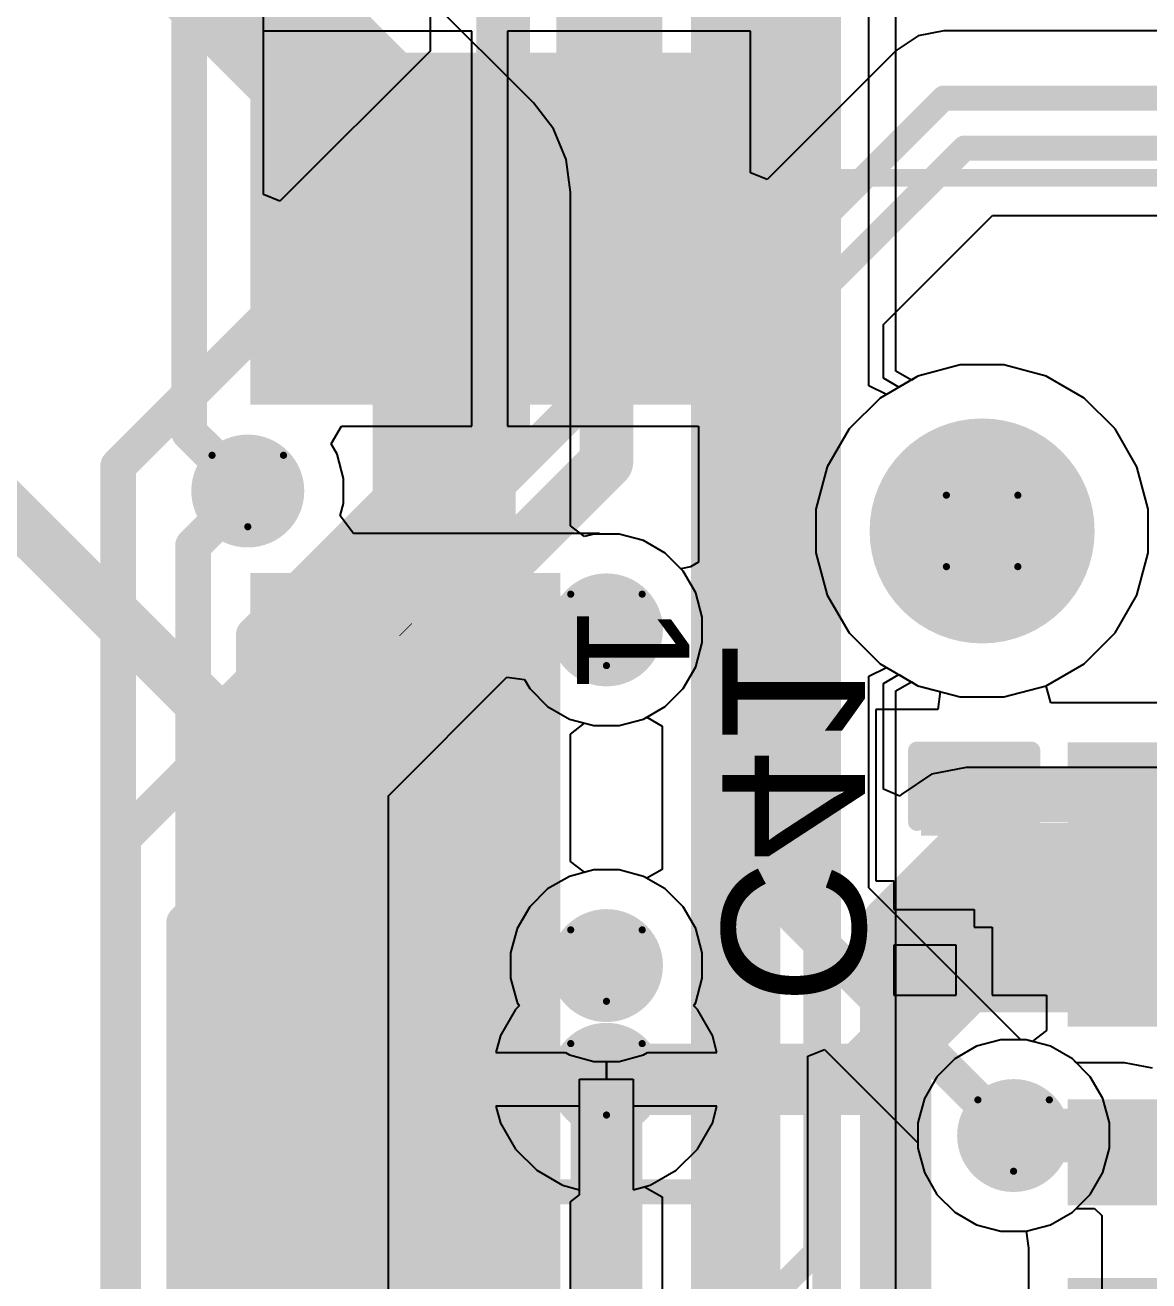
# Model space of a CAD drawing. Header units: inches. Extents: x -21 to 276, y -5 to 220.
# Drawn here: x 50.22 to 58.21, y 71.16 to 80.09 of the extents above; entities that cross this region are included whole.
import ezdxf

# ---------------------------------------------------------------- set-up
doc = ezdxf.new("R2010")
doc.units = ezdxf.units.IN
for name, color, linetype in [('Bottom Layer', 5, 'Continuous'), ('Bottom Overlay', 54, 'Continuous'), ('Bottom Paste', 16, 'Continuous'), ('Bottom Solder', 6, 'Continuous'), ('Drill Drawing', 1, 'Continuous'), ('Ground', 16, 'Continuous'), ('Pad Holes', 156, 'Continuous'), ('Power + Signal', 76, 'Continuous'), ('Top Layer', 1, 'Continuous'), ('Top Overlay', 2, 'Continuous'), ('Top Paste', 8, 'Continuous'), ('Top Solder', 216, 'Continuous'), ('Via Holes', 16, 'Continuous')]:
    doc.layers.add(name, color=color, linetype=linetype)
doc.styles.add('Arial', font='', dxfattribs={"height": 0.2})
doc.styles.get('Arial').set_extended_font_data('Arial')

# ---------------------------------------------------------------- blocks, each defined once
blk = doc.blocks.new('SOIC_16_B_56')
at = {"layer": 'Bottom Layer'}
for points in [[(1.435, -1.63), (3.385, -1.63), (3.385, -2.18), (1.435, -2.18)], [(1.435, -2.9), (3.385, -2.9), (3.385, -3.45), (1.435, -3.45)], [(1.435, -4.17), (3.385, -4.17), (3.385, -4.72), (1.435, -4.72)]]:
    blk.add_hatch(color=5, dxfattribs=at).paths.add_polyline_path(points)
at = {"layer": 'Bottom Paste'}
for points in [[(1.435, -1.63), (3.385, -1.63), (3.385, -2.18), (1.435, -2.18)], [(1.435, -2.9), (3.385, -2.9), (3.385, -3.45), (1.435, -3.45)], [(1.435, -4.17), (3.385, -4.17), (3.385, -4.72), (1.435, -4.72)]]:
    blk.add_hatch(color=16, dxfattribs=at).paths.add_polyline_path(points)
at = {"layer": 'Bottom Solder'}
for points in [[(1.3334, -0.2584), (3.4866, -0.2584), (3.4866, -1.0116), (1.3334, -1.0116)], [(1.3334, -1.5284), (3.4866, -1.5284), (3.4866, -2.2816), (1.3334, -2.2816)], [(1.3334, -2.7984), (3.4866, -2.7984), (3.4866, -3.5516), (1.3334, -3.5516)], [(1.3334, -4.0684), (3.4866, -4.0684), (3.4866, -4.8216), (1.3334, -4.8216)]]:
    blk.add_hatch(color=6, dxfattribs=at).paths.add_polyline_path(points)
blk = doc.blocks.new('91304_99_052R2_132')
at = {"layer": 'Bottom Solder'}
blk.add_hatch(color=6, dxfattribs=at).paths.add_polyline_path([(-12.3984, -0.1016), (-12.6016, -0.1016), (-12.6016, 0.1016), (-12.3984, 0.1016)])
at = {"layer": 'Pad Holes'}
h = blk.add_hatch(color=7, dxfattribs=at)
edge = h.paths.add_edge_path()
edge.add_arc((-12.5, 0), 0.8, 0, 360)
at = {"layer": 'Top Layer'}
for points in [[(-13.5, -5.1), (-15.8, -5.1), (-15.8, -1.9), (-13.5, -1.9)], [(-11.5, -5.1), (-12.1, -5.1), (-12.1, -3.1), (-11.5, -3.1)], [(-10.7, -5.1), (-11.3, -5.1), (-11.3, -3.1), (-10.7, -3.1)], [(-9.9, -5.1), (-10.5, -5.1), (-10.5, -3.1), (-9.9, -3.1)], [(-9.1, -5.1), (-9.7, -5.1), (-9.7, -3.1), (-9.1, -3.1)], [(-8.3, -5.1), (-8.9, -5.1), (-8.9, -3.1), (-8.3, -3.1)], [(-7.5, -5.1), (-8.1, -5.1), (-8.1, -3.1), (-7.5, -3.1)], [(-6.7, -5.1), (-7.3, -5.1), (-7.3, -3.1), (-6.7, -3.1)]]:
    blk.add_hatch(color=1, dxfattribs=at).paths.add_polyline_path(points)
at = {"layer": 'Top Paste'}
for points in [[(-13.5, -5.1), (-15.8, -5.1), (-15.8, -1.9), (-13.5, -1.9)], [(-11.5, -5.1), (-12.1, -5.1), (-12.1, -3.1), (-11.5, -3.1)], [(-10.7, -5.1), (-11.3, -5.1), (-11.3, -3.1), (-10.7, -3.1)], [(-9.9, -5.1), (-10.5, -5.1), (-10.5, -3.1), (-9.9, -3.1)], [(-9.1, -5.1), (-9.7, -5.1), (-9.7, -3.1), (-9.1, -3.1)], [(-8.3, -5.1), (-8.9, -5.1), (-8.9, -3.1), (-8.3, -3.1)], [(-7.5, -5.1), (-8.1, -5.1), (-8.1, -3.1), (-7.5, -3.1)], [(-6.7, -5.1), (-7.3, -5.1), (-7.3, -3.1), (-6.7, -3.1)]]:
    blk.add_hatch(color=8, dxfattribs=at).paths.add_polyline_path(points)
at = {"layer": 'Top Solder'}
for points in [[(-12.3984, -0.1016), (-12.6016, -0.1016), (-12.6016, 0.1016), (-12.3984, 0.1016)], [(-13.3984, -5.2016), (-15.9016, -5.2016), (-15.9016, -1.7984), (-13.3984, -1.7984)], [(-11.3984, -5.2016), (-12.2016, -5.2016), (-12.2016, -2.9984), (-11.3984, -2.9984)], [(-10.5984, -5.2016), (-11.4016, -5.2016), (-11.4016, -2.9984), (-10.5984, -2.9984)], [(-9.7984, -5.2016), (-10.6016, -5.2016), (-10.6016, -2.9984), (-9.7984, -2.9984)], [(-8.9984, -5.2016), (-9.8016, -5.2016), (-9.8016, -2.9984), (-8.9984, -2.9984)], [(-8.1984, -5.2016), (-9.0016, -5.2016), (-9.0016, -2.9984), (-8.1984, -2.9984)], [(-7.3984, -5.2016), (-8.2016, -5.2016), (-8.2016, -2.9984), (-7.3984, -2.9984)], [(-6.5984, -5.2016), (-7.4016, -5.2016), (-7.4016, -2.9984), (-6.5984, -2.9984)]]:
    blk.add_hatch(color=216, dxfattribs=at).paths.add_polyline_path(points)
at = {"layer": 'Top Overlay'}
for points in [[(-15.0114, -1.6256, 0.127, 0.127, 0), (-15.0114, 4.5974, 0.127, 0.127, 0)], [(-12.3104, -3.7592, 0.127, 0.127, 0), (-13.2588, -3.7592, 0.127, 0.127, 0)]]:
    blk.add_lwpolyline(points, format="xyseb", dxfattribs=at)
for points in [[(-15.0432, -1.6256, 0.0635, 0.0635, 1), (-14.9796, -1.6256, 0.0635, 0.0635, 1)], [(-13.2905, -3.7592, 0.0635, 0.0635, 1), (-13.2271, -3.7592, 0.0635, 0.0635, 1)], [(-12.3421, -3.7592, 0.0635, 0.0635, 1), (-12.2786, -3.7592, 0.0635, 0.0635, 1)]]:
    blk.add_lwpolyline(points, format="xyseb", close=True, dxfattribs=at)
at = {"layer": 'Top Overlay', "style": 'Arial'}
blk.add_text('1', height=0.8, dxfattribs=at).set_placement((-11.9778, -2.8808))
blk = doc.blocks.new('C___0402_B_158')
at = {"layer": 'Bottom Layer'}
for points in [[(-0.2413, 0.3175), (-0.2413, -0.3175), (-0.6985, -0.3175), (-0.6985, 0.3175)], [(0.6985, 0.3175), (0.6985, -0.3175), (0.2413, -0.3175), (0.2413, 0.3175)]]:
    blk.add_hatch(color=5, dxfattribs=at).paths.add_polyline_path(points)
at = {"layer": 'Bottom Paste'}
for points in [[(-0.2413, 0.3175), (-0.2413, -0.3175), (-0.6985, -0.3175), (-0.6985, 0.3175)], [(0.6985, 0.3175), (0.6985, -0.3175), (0.2413, -0.3175), (0.2413, 0.3175)]]:
    blk.add_hatch(color=16, dxfattribs=at).paths.add_polyline_path(points)
at = {"layer": 'Bottom Solder'}
for points in [[(-0.1813, 0.3775), (-0.1813, -0.3775), (-0.7585, -0.3775), (-0.7585, 0.3775)], [(0.7585, 0.3775), (0.7585, -0.3775), (0.1813, -0.3775), (0.1813, 0.3775)]]:
    blk.add_hatch(color=6, dxfattribs=at).paths.add_polyline_path(points)
at = {"layer": 'Bottom Overlay'}
for points in [[(-0.7874, -0.4064, 0.127, 0.127, 0), (-0.7874, 0.4064, 0.127, 0.127, 0)], [(-0.2794, 0.4064, 0.127, 0.127, 0), (-0.7874, 0.4064, 0.127, 0.127, 0)], [(0.7874, 0.4064, 0.127, 0.127, 0), (0.2794, 0.4064, 0.127, 0.127, 0)], [(0.7874, -0.4064, 0.127, 0.127, 0), (0.7874, 0.4064, 0.127, 0.127, 0)], [(-0.2794, -0.4064, 0.127, 0.127, 0), (-0.7874, -0.4064, 0.127, 0.127, 0)], [(0.7874, -0.4064, 0.127, 0.127, 0), (0.2794, -0.4064, 0.127, 0.127, 0)]]:
    blk.add_lwpolyline(points, format="xyseb", dxfattribs=at)
for points in [[(-0.8191, 0.4064, 0.0635, 0.0635, 1), (-0.7556, 0.4064, 0.0635, 0.0635, 1)], [(-0.8191, 0.4064, 0.0635, 0.0635, 1), (-0.7556, 0.4064, 0.0635, 0.0635, 1)], [(-0.3111, 0.4064, 0.0635, 0.0635, 1), (-0.2477, 0.4064, 0.0635, 0.0635, 1)], [(0.2477, 0.4064, 0.0635, 0.0635, 1), (0.3111, 0.4064, 0.0635, 0.0635, 1)], [(0.7556, 0.4064, 0.0635, 0.0635, 1), (0.8191, 0.4064, 0.0635, 0.0635, 1)], [(0.7556, 0.4064, 0.0635, 0.0635, 1), (0.8191, 0.4064, 0.0635, 0.0635, 1)], [(-0.8191, -0.4064, 0.0635, 0.0635, 1), (-0.7556, -0.4064, 0.0635, 0.0635, 1)], [(-0.8191, -0.4064, 0.0635, 0.0635, 1), (-0.7556, -0.4064, 0.0635, 0.0635, 1)], [(-0.3111, -0.4064, 0.0635, 0.0635, 1), (-0.2477, -0.4064, 0.0635, 0.0635, 1)], [(0.2477, -0.4064, 0.0635, 0.0635, 1), (0.3111, -0.4064, 0.0635, 0.0635, 1)], [(0.7556, -0.4064, 0.0635, 0.0635, 1), (0.8191, -0.4064, 0.0635, 0.0635, 1)], [(0.7556, -0.4064, 0.0635, 0.0635, 1), (0.8191, -0.4064, 0.0635, 0.0635, 1)]]:
    blk.add_lwpolyline(points, format="xyseb", close=True, dxfattribs=at)

msp = doc.modelspace()

# ---------------------------------------------------------------- hatches: boundary and pattern name
at = {"layer": 'Bottom Layer'}
h = msp.add_hatch(color=5, dxfattribs=at)
edge = h.paths.add_edge_path()
edge.add_arc((51.8061, 76.7811), 0.3, 0, 360)
h = msp.add_hatch(color=5, dxfattribs=at)
edge = h.paths.add_edge_path()
edge.add_arc((54.356, 75.7936), 0.3, 0, 360)
msp.add_hatch(color=5, dxfattribs=at).paths.add_polyline_path([(56.6527, 73.073), (59.6876, 73.073), (59.6876, 73.914), (56.6527, 73.914)])
h = msp.add_hatch(color=5, dxfattribs=at)
edge = h.paths.add_edge_path()
edge.add_arc((54.356, 73.406), 0.3, 0, 360)
h = msp.add_hatch(color=5, dxfattribs=at)
edge = h.paths.add_edge_path()
edge.add_arc((54.356, 72.5972), 0.3, 0, 360)
h = msp.add_hatch(color=5, dxfattribs=at)
edge = h.paths.add_edge_path()
edge.add_arc((57.2505, 72.1972), 0.3, 0, 360)
at = {"layer": 'Bottom Solder'}
h = msp.add_hatch(color=6, dxfattribs=at)
edge = h.paths.add_edge_path()
edge.add_arc((51.8061, 76.7811), 0.4016, 0, 360)
h = msp.add_hatch(color=6, dxfattribs=at)
edge = h.paths.add_edge_path()
edge.add_arc((54.356, 75.7936), 0.4016, 0, 360)
h = msp.add_hatch(color=6, dxfattribs=at)
edge = h.paths.add_edge_path()
edge.add_arc((54.356, 73.406), 0.4016, 0, 360)
h = msp.add_hatch(color=6, dxfattribs=at)
edge = h.paths.add_edge_path()
edge.add_arc((54.356, 72.5972), 0.4016, 0, 360)
h = msp.add_hatch(color=6, dxfattribs=at)
edge = h.paths.add_edge_path()
edge.add_arc((57.2505, 72.1972), 0.4016, 0, 360)
at = {"layer": 'Ground'}
h = msp.add_hatch(color=16, dxfattribs=at)
edge = h.paths.add_edge_path()
edge.add_arc((51.8061, 76.7811), 0.3, 0, 360)
h = msp.add_hatch(color=16, dxfattribs=at)
edge = h.paths.add_edge_path()
edge.add_arc((54.356, 75.7936), 0.3, 0, 360)
h = msp.add_hatch(color=16, dxfattribs=at)
edge = h.paths.add_edge_path()
edge.add_arc((54.356, 73.406), 0.3, 0, 360)
h = msp.add_hatch(color=16, dxfattribs=at)
edge = h.paths.add_edge_path()
edge.add_arc((54.356, 72.5972), 0.3, 0, 360)
h = msp.add_hatch(color=16, dxfattribs=at)
edge = h.paths.add_edge_path()
edge.add_arc((57.2505, 72.1972), 0.3, 0, 360)
at = {"layer": 'Power + Signal'}
h = msp.add_hatch(color=76, dxfattribs=at)
edge = h.paths.add_edge_path()
edge.add_arc((51.8061, 76.7811), 0.3, 0, 360)
h = msp.add_hatch(color=76, dxfattribs=at)
edge = h.paths.add_edge_path()
edge.add_arc((54.356, 75.7936), 0.3, 0, 360)
h = msp.add_hatch(color=76, dxfattribs=at)
edge = h.paths.add_edge_path()
edge.add_arc((54.356, 73.406), 0.3, 0, 360)
h = msp.add_hatch(color=76, dxfattribs=at)
edge = h.paths.add_edge_path()
edge.add_arc((54.356, 72.5972), 0.3, 0, 360)
h = msp.add_hatch(color=76, dxfattribs=at)
edge = h.paths.add_edge_path()
edge.add_arc((57.2505, 72.1972), 0.3, 0, 360)
at = {"layer": 'Top Layer'}
h = msp.add_hatch(color=1, dxfattribs=at)
edge = h.paths.add_edge_path()
edge.add_arc((51.8061, 76.7811), 0.3, 0, 360)
h = msp.add_hatch(color=1, dxfattribs=at)
edge = h.paths.add_edge_path()
edge.add_arc((54.356, 75.7936), 0.3, 0, 360)
msp.add_hatch(color=1, dxfattribs=at).paths.add_polyline_path([(53.34, 75.5638), (54.356, 75.5638), (54.356, 76.0361), (53.34, 76.0361)])
h = msp.add_hatch(color=1, dxfattribs=at)
edge = h.paths.add_edge_path()
edge.add_arc((54.356, 73.406), 0.3, 0, 360)
h = msp.add_hatch(color=1, dxfattribs=at)
edge = h.paths.add_edge_path()
edge.add_arc((54.356, 72.5972), 0.3, 0, 360)
h = msp.add_hatch(color=1, dxfattribs=at)
edge = h.paths.add_edge_path()
edge.add_arc((57.2505, 72.1972), 0.3, 0, 360)
at = {"layer": 'Top Solder'}
h = msp.add_hatch(color=216, dxfattribs=at)
edge = h.paths.add_edge_path()
edge.add_arc((51.8061, 76.7811), 0.4016, 0, 360)
h = msp.add_hatch(color=216, dxfattribs=at)
edge = h.paths.add_edge_path()
edge.add_arc((54.356, 75.7936), 0.4016, 0, 360)
h = msp.add_hatch(color=216, dxfattribs=at)
edge = h.paths.add_edge_path()
edge.add_arc((54.356, 73.406), 0.4016, 0, 360)
h = msp.add_hatch(color=216, dxfattribs=at)
edge = h.paths.add_edge_path()
edge.add_arc((54.356, 72.5972), 0.4016, 0, 360)
h = msp.add_hatch(color=216, dxfattribs=at)
edge = h.paths.add_edge_path()
edge.add_arc((57.2505, 72.1972), 0.4016, 0, 360)
at = {"layer": 'Via Holes'}
h = msp.add_hatch(color=7, dxfattribs=at)
edge = h.paths.add_edge_path()
edge.add_arc((51.8061, 76.7811), 0.15, 0, 360)
h = msp.add_hatch(color=7, dxfattribs=at)
edge = h.paths.add_edge_path()
edge.add_arc((54.356, 75.7936), 0.15, 0, 360)
h = msp.add_hatch(color=7, dxfattribs=at)
edge = h.paths.add_edge_path()
edge.add_arc((54.356, 73.406), 0.15, 0, 360)
h = msp.add_hatch(color=7, dxfattribs=at)
edge = h.paths.add_edge_path()
edge.add_arc((54.356, 72.5972), 0.15, 0, 360)
h = msp.add_hatch(color=7, dxfattribs=at)
edge = h.paths.add_edge_path()
edge.add_arc((57.2505, 72.1972), 0.15, 0, 360)

# ---------------------------------------------------------------- linework, layer by layer
at = {"layer": 'Bottom Layer'}
for p, q in [((53.8372, 79.5415), (51.9449, 81.4338)), ((53.9797, 79.3558), (53.8372, 79.5415)), ((54.0692, 79.1396), (53.9797, 79.3558)), ((54.0998, 78.9075), (54.0692, 79.1396)), ((54.0998, 76.5343), (54.0998, 78.9075)), ((54.0998, 78.9075), (54.0998, 78.9075)), ((56.8711, 77.6782), (56.5707, 77.5977)), ((57.1821, 77.6782), (56.8711, 77.6782)), ((57.4824, 77.5977), (57.1821, 77.6782)), ((56.5707, 77.5977), (56.3014, 77.4422)), ((57.7517, 77.4422), (57.4824, 77.5977)), ((56.3014, 77.4422), (56.0815, 77.2224)), ((57.9716, 77.2224), (57.7517, 77.4422)), ((56.0815, 77.2224), (55.9261, 76.9531)), ((58.1271, 76.9531), (57.9716, 77.2224)), ((55.9261, 76.9531), (55.8456, 76.6527)), ((58.2076, 76.6527), (58.1271, 76.9531)), ((55.8456, 76.6527), (55.8456, 76.3417)), ((58.2076, 76.3417), (58.2076, 76.6527)), ((54.2006, 76.457), (54.0998, 76.5343)), ((54.2663, 76.4746), (54.2006, 76.457)), ((54.4457, 76.4746), (54.2663, 76.4746)), ((54.6189, 76.4282), (54.4457, 76.4746)), ((54.7741, 76.3385), (54.6189, 76.4282)), ((54.9009, 76.2117), (54.7741, 76.3385)), ((55.8456, 76.3417), (55.9261, 76.0414)), ((58.1271, 76.0414), (58.2076, 76.3417)), ((54.9906, 76.0565), (54.9009, 76.2117)), ((55.037, 75.8833), (54.9906, 76.0565)), ((55.9261, 76.0414), (56.0815, 75.7721)), ((57.9716, 75.7721), (58.1271, 76.0414)), ((55.037, 75.7039), (55.037, 75.8833)), ((56.0815, 75.7721), (56.3014, 75.5522)), ((57.7517, 75.5522), (57.9716, 75.7721)), ((54.9906, 75.5307), (55.037, 75.7039)), ((54.9009, 75.3755), (54.9906, 75.5307)), ((56.3014, 75.5522), (56.5707, 75.3967)), ((57.4824, 75.3967), (57.7517, 75.5522)), ((56.5707, 75.3967), (56.7278, 75.3546)), ((57.5152, 75.274), (57.4824, 75.3967)), ((54.7741, 75.2487), (54.9009, 75.3755)), ((56.7278, 75.3546), (56.7111, 75.2276)), ((54.6189, 75.159), (54.7741, 75.2487)), ((56.7111, 75.2276), (56.2717, 75.2276)), ((56.2717, 75.2276), (56.2717, 74.0084)), ((58.4126, 75.274), (57.5152, 75.274)), ((54.0998, 75.0529), (54.2006, 75.1302)), ((54.2006, 75.1302), (54.2663, 75.1126)), ((54.2663, 75.1126), (54.4457, 75.1126)), ((54.4457, 75.1126), (54.6189, 75.159)), ((54.0998, 74.1467), (54.0998, 75.0529)), ((54.2006, 74.0694), (54.0998, 74.1467)), ((54.2663, 74.087), (54.2006, 74.0694)), ((54.4457, 74.087), (54.2663, 74.087)), ((54.6189, 74.0406), (54.4457, 74.087)), ((54.7741, 73.9509), (54.6189, 74.0406)), ((54.9009, 73.8241), (54.7741, 73.9509)), ((56.2717, 74.0084), (56.3987, 74.0084)), ((56.3987, 74.0084), (56.3987, 73.8052)), ((54.9906, 73.6689), (54.9009, 73.8241)), ((56.3987, 73.8052), (56.9702, 73.8052)), ((56.9702, 73.8052), (56.9702, 73.6782)), ((55.037, 73.4957), (54.9906, 73.6689)), ((56.9702, 73.6782), (57.0972, 73.6782)), ((57.0972, 73.6782), (57.0972, 73.1956)), ((56.8432, 73.5512), (56.3987, 73.5512)), ((56.3987, 73.5512), (56.3987, 73.1956)), ((56.8432, 73.1956), (56.8432, 73.5512)), ((55.037, 73.3163), (55.037, 73.4957)), ((54.9906, 73.1431), (55.037, 73.3163)), ((56.3987, 73.1956), (56.8432, 73.1956)), ((57.0972, 73.1956), (57.4836, 73.1956)), ((57.4836, 73.1956), (57.4836, 72.9441)), ((54.9767, 73.1192), (54.9906, 73.1431)), ((55.0026, 73.0933), (54.9767, 73.1192)), ((55.1089, 72.9091), (55.0026, 73.0933)), ((55.1415, 72.7877), (55.1089, 72.9091)), ((57.1608, 72.8782), (56.9876, 72.8318)), ((57.3401, 72.8782), (57.1608, 72.8782)), ((57.3828, 72.8668), (57.3401, 72.8782)), ((57.4836, 72.9441), (57.3828, 72.8668)), ((56.9876, 72.8318), (56.8323, 72.7421)), ((54.356, 72.5972), (54.356, 72.7249)), ((54.356, 72.7249), (54.4457, 72.7249)), ((54.4457, 72.7249), (54.6189, 72.7714)), ((54.6189, 72.7714), (54.6472, 72.7877)), ((54.6472, 72.7877), (55.1415, 72.7877)), ((56.8323, 72.7421), (56.7055, 72.6154)), ((56.7055, 72.6154), (56.6159, 72.4601)), ((54.1655, 71.7755), (54.1655, 72.5972)), ((54.1655, 72.5972), (54.356, 72.5972)), ((56.6159, 72.4601), (56.5695, 72.2869)), ((55.1415, 72.4067), (54.5465, 72.4067)), ((54.5465, 72.4067), (54.5465, 71.8118)), ((55.1089, 72.2853), (55.1415, 72.4067)), ((55.0026, 72.1011), (55.1089, 72.2853)), ((56.5695, 72.2869), (56.5695, 72.1076)), ((54.8521, 71.9506), (55.0026, 72.1011)), ((56.5695, 72.1076), (56.6159, 71.9344)), ((54.6679, 71.8443), (54.8521, 71.9506)), ((56.6159, 71.9344), (56.7055, 71.7791)), ((54.5465, 71.8118), (54.6679, 71.8443)), ((54.0998, 71.725), (54.1655, 71.7755)), ((54.0998, 71.0694), (54.0998, 71.725)), ((56.7055, 71.7791), (56.8323, 71.6523)), ((56.8323, 71.6523), (56.9876, 71.5626)), ((56.9876, 71.5626), (57.1608, 71.5162)), ((57.1608, 71.5162), (57.3401, 71.5162)), ((57.3401, 71.5162), (57.3566, 71.3957)), ((57.3566, 71.3957), (57.3566, 70.152))]:
    msp.add_line(p, q, dxfattribs=at)
for points in [[(51.3108, 80.7998, 1.016, 1.016, 0), (53.2031, 78.9075, 1.016, 1.016, 0)], [(53.2031, 67.039, 1.016, 1.016, 0), (53.2031, 78.9075, 1.016, 1.016, 0)], [(48.494, 78.2598, 0.381, 0.381, 0), (51.8186, 74.9352, 0.381, 0.381, 0)], [(51.8186, 67.2308, 0.381, 0.381, 0), (51.8186, 74.9352, 0.381, 0.381, 0)], [(56.9702, 74.618, 0.381, 0.381, 0), (58.7126, 74.618, 0.381, 0.381, 0)], [(56.1769, 72.5972, 0.508, 0.508, 0), (56.9404, 73.3607, 0.508, 0.508, 0)], [(56.9404, 73.3607, 0.508, 0.508, 0), (56.9702, 73.3607, 0.508, 0.508, 0)], [(54.356, 72.5972, 0.508, 0.508, 0), (56.1769, 72.5972, 0.508, 0.508, 0)]]:
    msp.add_lwpolyline(points, format="xyseb", dxfattribs=at)
for points in [[(52.9491, 78.9075, 0.508, 0.508, 1), (53.4571, 78.9075, 0.508, 0.508, 1)], [(52.9491, 78.9075, 0.508, 0.508, 1), (53.4571, 78.9075, 0.508, 0.508, 1)], [(51.7234, 74.9352, 0.1905, 0.1905, 1), (51.9139, 74.9352, 0.1905, 0.1905, 1)], [(51.7234, 74.9352, 0.1905, 0.1905, 1), (51.9139, 74.9352, 0.1905, 0.1905, 1)], [(56.8749, 74.618, 0.1905, 0.1905, 1), (57.0654, 74.618, 0.1905, 0.1905, 1)], [(56.8134, 73.3607, 0.254, 0.254, 1), (57.0674, 73.3607, 0.254, 0.254, 1)], [(56.8134, 73.3607, 0.254, 0.254, 1), (57.0674, 73.3607, 0.254, 0.254, 1)], [(56.8432, 73.3607, 0.254, 0.254, 1), (57.0972, 73.3607, 0.254, 0.254, 1)], [(54.229, 72.5972, 0.254, 0.254, 1), (54.483, 72.5972, 0.254, 0.254, 1)], [(56.0499, 72.5972, 0.254, 0.254, 1), (56.3039, 72.5972, 0.254, 0.254, 1)], [(56.0499, 72.5972, 0.254, 0.254, 1), (56.3039, 72.5972, 0.254, 0.254, 1)]]:
    msp.add_lwpolyline(points, format="xyseb", close=True, dxfattribs=at)
at = {"layer": 'Drill Drawing'}
for points in [[(51.5521, 77.0351, 0.0508, 0.0508, 0), (52.0601, 77.0351, 0.0508, 0.0508, 0)], [(51.5521, 77.0351, 0.0508, 0.0508, 0), (51.8061, 76.5271, 0.0508, 0.0508, 0)], [(51.8061, 76.5271, 0.0508, 0.0508, 0), (52.0601, 77.0351, 0.0508, 0.0508, 0)], [(56.7726, 76.7512, 0.0508, 0.0508, 0), (57.2806, 76.7512, 0.0508, 0.0508, 0)], [(56.7726, 76.2432, 0.0508, 0.0508, 0), (56.7726, 76.7512, 0.0508, 0.0508, 0)], [(57.2806, 76.2432, 0.0508, 0.0508, 0), (57.2806, 76.7512, 0.0508, 0.0508, 0)], [(56.7726, 76.2432, 0.0508, 0.0508, 0), (57.2806, 76.2432, 0.0508, 0.0508, 0)], [(54.102, 76.0476, 0.0508, 0.0508, 0), (54.61, 76.0476, 0.0508, 0.0508, 0)], [(54.102, 76.0476, 0.0508, 0.0508, 0), (54.356, 75.5396, 0.0508, 0.0508, 0)], [(54.356, 75.5396, 0.0508, 0.0508, 0), (54.61, 76.0476, 0.0508, 0.0508, 0)], [(54.102, 73.66, 0.0508, 0.0508, 0), (54.61, 73.66, 0.0508, 0.0508, 0)], [(54.102, 73.66, 0.0508, 0.0508, 0), (54.356, 73.152, 0.0508, 0.0508, 0)], [(54.356, 73.152, 0.0508, 0.0508, 0), (54.61, 73.66, 0.0508, 0.0508, 0)], [(54.102, 72.8512, 0.0508, 0.0508, 0), (54.61, 72.8512, 0.0508, 0.0508, 0)], [(54.102, 72.8512, 0.0508, 0.0508, 0), (54.356, 72.3432, 0.0508, 0.0508, 0)], [(54.356, 72.3432, 0.0508, 0.0508, 0), (54.61, 72.8512, 0.0508, 0.0508, 0)], [(56.9965, 72.4512, 0.0508, 0.0508, 0), (57.5045, 72.4512, 0.0508, 0.0508, 0)], [(56.9965, 72.4512, 0.0508, 0.0508, 0), (57.2505, 71.9432, 0.0508, 0.0508, 0)], [(57.2505, 71.9432, 0.0508, 0.0508, 0), (57.5045, 72.4512, 0.0508, 0.0508, 0)]]:
    msp.add_lwpolyline(points, format="xyseb", dxfattribs=at)
for points in [[(51.5394, 77.0351, 0.0254, 0.0254, 1), (51.5648, 77.0351, 0.0254, 0.0254, 1)], [(51.5394, 77.0351, 0.0254, 0.0254, 1), (51.5648, 77.0351, 0.0254, 0.0254, 1)], [(52.0474, 77.0351, 0.0254, 0.0254, 1), (52.0728, 77.0351, 0.0254, 0.0254, 1)], [(52.0474, 77.0351, 0.0254, 0.0254, 1), (52.0728, 77.0351, 0.0254, 0.0254, 1)], [(56.7599, 76.7512, 0.0254, 0.0254, 1), (56.7853, 76.7512, 0.0254, 0.0254, 1)], [(56.7599, 76.7512, 0.0254, 0.0254, 1), (56.7853, 76.7512, 0.0254, 0.0254, 1)], [(57.2679, 76.7512, 0.0254, 0.0254, 1), (57.2933, 76.7512, 0.0254, 0.0254, 1)], [(57.2679, 76.7512, 0.0254, 0.0254, 1), (57.2933, 76.7512, 0.0254, 0.0254, 1)], [(51.7934, 76.5271, 0.0254, 0.0254, 1), (51.8188, 76.5271, 0.0254, 0.0254, 1)], [(51.7934, 76.5271, 0.0254, 0.0254, 1), (51.8188, 76.5271, 0.0254, 0.0254, 1)], [(56.7599, 76.2432, 0.0254, 0.0254, 1), (56.7853, 76.2432, 0.0254, 0.0254, 1)], [(56.7599, 76.2432, 0.0254, 0.0254, 1), (56.7853, 76.2432, 0.0254, 0.0254, 1)], [(57.2679, 76.2432, 0.0254, 0.0254, 1), (57.2933, 76.2432, 0.0254, 0.0254, 1)], [(57.2679, 76.2432, 0.0254, 0.0254, 1), (57.2933, 76.2432, 0.0254, 0.0254, 1)], [(54.0893, 76.0476, 0.0254, 0.0254, 1), (54.1147, 76.0476, 0.0254, 0.0254, 1)], [(54.0893, 76.0476, 0.0254, 0.0254, 1), (54.1147, 76.0476, 0.0254, 0.0254, 1)], [(54.5973, 76.0476, 0.0254, 0.0254, 1), (54.6227, 76.0476, 0.0254, 0.0254, 1)], [(54.5973, 76.0476, 0.0254, 0.0254, 1), (54.6227, 76.0476, 0.0254, 0.0254, 1)], [(54.3433, 75.5396, 0.0254, 0.0254, 1), (54.3687, 75.5396, 0.0254, 0.0254, 1)], [(54.3433, 75.5396, 0.0254, 0.0254, 1), (54.3687, 75.5396, 0.0254, 0.0254, 1)], [(54.0893, 73.66, 0.0254, 0.0254, 1), (54.1147, 73.66, 0.0254, 0.0254, 1)], [(54.0893, 73.66, 0.0254, 0.0254, 1), (54.1147, 73.66, 0.0254, 0.0254, 1)], [(54.5973, 73.66, 0.0254, 0.0254, 1), (54.6227, 73.66, 0.0254, 0.0254, 1)], [(54.5973, 73.66, 0.0254, 0.0254, 1), (54.6227, 73.66, 0.0254, 0.0254, 1)], [(54.3433, 73.152, 0.0254, 0.0254, 1), (54.3687, 73.152, 0.0254, 0.0254, 1)], [(54.3433, 73.152, 0.0254, 0.0254, 1), (54.3687, 73.152, 0.0254, 0.0254, 1)], [(54.0893, 72.8512, 0.0254, 0.0254, 1), (54.1147, 72.8512, 0.0254, 0.0254, 1)], [(54.0893, 72.8512, 0.0254, 0.0254, 1), (54.1147, 72.8512, 0.0254, 0.0254, 1)], [(54.5973, 72.8512, 0.0254, 0.0254, 1), (54.6227, 72.8512, 0.0254, 0.0254, 1)], [(54.5973, 72.8512, 0.0254, 0.0254, 1), (54.6227, 72.8512, 0.0254, 0.0254, 1)], [(56.9838, 72.4512, 0.0254, 0.0254, 1), (57.0092, 72.4512, 0.0254, 0.0254, 1)], [(56.9838, 72.4512, 0.0254, 0.0254, 1), (57.0092, 72.4512, 0.0254, 0.0254, 1)], [(57.4918, 72.4512, 0.0254, 0.0254, 1), (57.5172, 72.4512, 0.0254, 0.0254, 1)], [(57.4918, 72.4512, 0.0254, 0.0254, 1), (57.5172, 72.4512, 0.0254, 0.0254, 1)], [(54.3433, 72.3432, 0.0254, 0.0254, 1), (54.3687, 72.3432, 0.0254, 0.0254, 1)], [(54.3433, 72.3432, 0.0254, 0.0254, 1), (54.3687, 72.3432, 0.0254, 0.0254, 1)], [(57.2378, 71.9432, 0.0254, 0.0254, 1), (57.2632, 71.9432, 0.0254, 0.0254, 1)], [(57.2378, 71.9432, 0.0254, 0.0254, 1), (57.2632, 71.9432, 0.0254, 0.0254, 1)]]:
    msp.add_lwpolyline(points, format="xyseb", close=True, dxfattribs=at)
at = {"layer": 'Ground'}
for p, q in [((51.9176, 78.89), (51.9176, 87.3171)), ((53.1036, 82.7319), (53.1036, 79.9101)), ((56.4138, 77.6341), (56.4138, 81.5995)), ((53.1036, 79.9101), (52.0349, 78.8414)), ((52.0349, 78.8414), (51.9176, 78.89)), ((56.5238, 77.5706), (56.4138, 77.6341)), ((56.8711, 77.6782), (56.5707, 77.5977)), ((57.1821, 77.6782), (56.8711, 77.6782)), ((57.4824, 77.5977), (57.1821, 77.6782)), ((56.5707, 77.5977), (56.5238, 77.5706)), ((57.7517, 77.4422), (57.4824, 77.5977)), ((57.9716, 77.2224), (57.7517, 77.4422)), ((58.1271, 76.9531), (57.9716, 77.2224)), ((58.2076, 76.6527), (58.1271, 76.9531)), ((58.2076, 76.3417), (58.2076, 76.6527)), ((58.1271, 76.0414), (58.2076, 76.3417)), ((57.9716, 75.7721), (58.1271, 76.0414)), ((57.7517, 75.5522), (57.9716, 75.7721)), ((57.4824, 75.3967), (57.7517, 75.5522)), ((56.4138, 75.3603), (56.5238, 75.4238)), ((56.5238, 75.4238), (56.5707, 75.3967)), ((56.5707, 75.3967), (56.8711, 75.3162)), ((57.1821, 75.3162), (57.4824, 75.3967)), ((56.4138, 61.5272), (56.4138, 75.3603)), ((56.8711, 75.3162), (57.1821, 75.3162)), ((57.1608, 72.8782), (56.9876, 72.8318)), ((57.3401, 72.8782), (57.1608, 72.8782)), ((57.5133, 72.8318), (57.3401, 72.8782)), ((56.9876, 72.8318), (56.8323, 72.7421)), ((57.6686, 72.7421), (57.5133, 72.8318)), ((56.8323, 72.7421), (56.7055, 72.6154)), ((57.6956, 72.7152), (57.6686, 72.7421)), ((58.04, 72.7152), (57.6956, 72.7152)), ((58.2382, 72.6757), (58.04, 72.7152)), ((56.7055, 72.6154), (56.6159, 72.4601)), ((56.6159, 72.4601), (56.5695, 72.2869)), ((56.5695, 72.2869), (56.5695, 72.1076)), ((56.5695, 72.1076), (56.6159, 71.9344)), ((56.6159, 71.9344), (56.7055, 71.7791)), ((56.7055, 71.7791), (56.8323, 71.6523)), ((56.8323, 71.6523), (56.9876, 71.5626)), ((57.5133, 71.5626), (57.6686, 71.6523)), ((57.6686, 71.6523), (57.6956, 71.6793)), ((57.6956, 71.6793), (57.8254, 71.6793)), ((57.8254, 71.6793), (57.8766, 71.628)), ((57.8766, 71.628), (57.8766, 69.2208)), ((56.9876, 71.5626), (57.1608, 71.5162)), ((57.3401, 71.5162), (57.5133, 71.5626)), ((57.1608, 71.5162), (57.3401, 71.5162))]:
    msp.add_line(p, q, dxfattribs=at)
for points in [[(53.6216, 79.6956, 0.254, 0.254, 0), (53.6216, 82.7319, 0.254, 0.254, 0)], [(54.1274, 78.0361, 0.254, 0.254, 0), (54.1274, 82.4994, 0.254, 0.254, 0)], [(54.6264, 77.8692, 0.254, 0.254, 0), (54.6264, 82.3451, 0.254, 0.254, 0)], [(55.0582, 58.9991, 0.2032, 0.2032, 0), (55.0582, 82.161, 0.2032, 0.2032, 0)], [(55.49, 59.178, 0.2032, 0.2032, 0), (55.49, 81.9822, 0.2032, 0.2032, 0)], [(55.9218, 59.6222, 0.2032, 0.2032, 0), (55.9218, 81.8033, 0.2032, 0.2032, 0)], [(50.8847, 76.9587, 0.254, 0.254, 0), (53.6216, 79.6956, 0.254, 0.254, 0)], [(51.8487, 75.7574, 0.254, 0.254, 0), (54.1274, 78.0361, 0.254, 0.254, 0)], [(52.3083, 75.5512, 0.254, 0.254, 0), (54.6264, 77.8692, 0.254, 0.254, 0)], [(50.8847, 65.75, 0.254, 0.254, 0), (50.8847, 76.9587, 0.254, 0.254, 0)], [(51.4169, 76.3919, 0.254, 0.254, 0), (51.8061, 76.7811, 0.254, 0.254, 0)], [(51.4169, 65.4124, 0.254, 0.254, 0), (51.4169, 76.3919, 0.254, 0.254, 0)], [(52.8016, 75.2406, 0.254, 0.254, 0), (53.3547, 75.7936, 0.254, 0.254, 0)], [(53.3547, 75.7936, 0.254, 0.254, 0), (54.356, 75.7936, 0.254, 0.254, 0)], [(51.8487, 64.5938, 0.254, 0.254, 0), (51.8487, 75.7574, 0.254, 0.254, 0)], [(52.3083, 64.2353, 0.254, 0.254, 0), (52.3083, 75.5512, 0.254, 0.254, 0)], [(52.8016, 33.2351, 0.254, 0.254, 0), (52.8016, 75.2406, 0.254, 0.254, 0)], [(53.2334, 72.9316, 0.254, 0.254, 0), (53.7079, 73.406, 0.254, 0.254, 0)], [(53.7079, 73.406, 0.254, 0.254, 0), (54.356, 73.406, 0.254, 0.254, 0)], [(53.2334, 33.4139, 0.254, 0.254, 0), (53.2334, 72.9316, 0.254, 0.254, 0)], [(54.356, 70.1972, 0.508, 0.508, 0), (54.356, 72.5972, 0.508, 0.508, 0)], [(57.2505, 72.1972, 0.254, 0.254, 0), (58.04, 72.1972, 0.254, 0.254, 0)], [(58.04, 72.1972, 0.254, 0.254, 0), (58.3946, 71.8426, 0.254, 0.254, 0)]]:
    msp.add_lwpolyline(points, format="xyseb", dxfattribs=at)
for points in [[(53.5581, 79.6956, 0.127, 0.127, 1), (53.6851, 79.6956, 0.127, 0.127, 1)], [(53.5581, 79.6956, 0.127, 0.127, 1), (53.6851, 79.6956, 0.127, 0.127, 1)], [(54.0639, 78.0361, 0.127, 0.127, 1), (54.1909, 78.0361, 0.127, 0.127, 1)], [(54.0639, 78.0361, 0.127, 0.127, 1), (54.1909, 78.0361, 0.127, 0.127, 1)], [(54.5629, 77.8692, 0.127, 0.127, 1), (54.6899, 77.8692, 0.127, 0.127, 1)], [(54.5629, 77.8692, 0.127, 0.127, 1), (54.6899, 77.8692, 0.127, 0.127, 1)], [(50.8212, 76.9587, 0.127, 0.127, 1), (50.9482, 76.9587, 0.127, 0.127, 1)], [(50.8212, 76.9587, 0.127, 0.127, 1), (50.9482, 76.9587, 0.127, 0.127, 1)], [(51.7426, 76.7811, 0.127, 0.127, 1), (51.8696, 76.7811, 0.127, 0.127, 1)], [(51.3534, 76.3919, 0.127, 0.127, 1), (51.4804, 76.3919, 0.127, 0.127, 1)], [(51.3534, 76.3919, 0.127, 0.127, 1), (51.4804, 76.3919, 0.127, 0.127, 1)], [(53.2912, 75.7936, 0.127, 0.127, 1), (53.4182, 75.7936, 0.127, 0.127, 1)], [(53.2912, 75.7936, 0.127, 0.127, 1), (53.4182, 75.7936, 0.127, 0.127, 1)], [(54.2925, 75.7936, 0.127, 0.127, 1), (54.4195, 75.7936, 0.127, 0.127, 1)], [(51.7852, 75.7574, 0.127, 0.127, 1), (51.9122, 75.7574, 0.127, 0.127, 1)], [(51.7852, 75.7574, 0.127, 0.127, 1), (51.9122, 75.7574, 0.127, 0.127, 1)], [(52.2448, 75.5512, 0.127, 0.127, 1), (52.3718, 75.5512, 0.127, 0.127, 1)], [(52.2448, 75.5512, 0.127, 0.127, 1), (52.3718, 75.5512, 0.127, 0.127, 1)], [(52.7381, 75.2406, 0.127, 0.127, 1), (52.8651, 75.2406, 0.127, 0.127, 1)], [(52.7381, 75.2406, 0.127, 0.127, 1), (52.8651, 75.2406, 0.127, 0.127, 1)], [(53.6444, 73.406, 0.127, 0.127, 1), (53.7714, 73.406, 0.127, 0.127, 1)], [(53.6444, 73.406, 0.127, 0.127, 1), (53.7714, 73.406, 0.127, 0.127, 1)], [(54.2925, 73.406, 0.127, 0.127, 1), (54.4195, 73.406, 0.127, 0.127, 1)], [(53.1699, 72.9316, 0.127, 0.127, 1), (53.2969, 72.9316, 0.127, 0.127, 1)], [(53.1699, 72.9316, 0.127, 0.127, 1), (53.2969, 72.9316, 0.127, 0.127, 1)], [(54.229, 72.5972, 0.254, 0.254, 1), (54.483, 72.5972, 0.254, 0.254, 1)], [(57.187, 72.1972, 0.127, 0.127, 1), (57.314, 72.1972, 0.127, 0.127, 1)], [(57.9765, 72.1972, 0.127, 0.127, 1), (58.1035, 72.1972, 0.127, 0.127, 1)], [(57.9765, 72.1972, 0.127, 0.127, 1), (58.1035, 72.1972, 0.127, 0.127, 1)]]:
    msp.add_lwpolyline(points, format="xyseb", close=True, dxfattribs=at)
at = {"layer": 'Power + Signal'}
for p, q in [((56.2202, 77.5291), (56.2202, 80.9014)), ((56.8711, 77.6782), (56.5707, 77.5977)), ((57.1821, 77.6782), (56.8711, 77.6782)), ((57.4824, 77.5977), (57.1821, 77.6782)), ((56.3472, 77.4686), (56.2202, 77.5291)), ((56.5707, 77.5977), (56.3472, 77.4686)), ((57.7517, 77.4422), (57.4824, 77.5977)), ((57.9716, 77.2224), (57.7517, 77.4422)), ((58.1271, 76.9531), (57.9716, 77.2224)), ((58.2076, 76.6527), (58.1271, 76.9531)), ((58.2076, 76.3417), (58.2076, 76.6527)), ((58.1271, 76.0414), (58.2076, 76.3417)), ((57.9716, 75.7721), (58.1271, 76.0414)), ((57.7517, 75.5522), (57.9716, 75.7721)), ((56.2202, 75.4654), (56.3472, 75.5258)), ((56.3472, 75.5258), (56.5707, 75.3967)), ((57.4824, 75.3967), (57.7517, 75.5522)), ((52.806, 74.6141), (53.6481, 75.4562)), ((53.6481, 75.4562), (53.774, 75.4396)), ((53.774, 75.4396), (53.8111, 75.3755)), ((56.2202, 73.96), (56.2202, 75.4654)), ((56.5707, 75.3967), (56.8711, 75.3162)), ((57.1821, 75.3162), (57.4824, 75.3967)), ((53.8111, 75.3755), (53.9379, 75.2487)), ((56.8711, 75.3162), (57.1821, 75.3162)), ((53.9379, 75.2487), (54.0931, 75.159)), ((54.0931, 75.159), (54.2663, 75.1126)), ((54.2663, 75.1126), (54.4457, 75.1126)), ((54.4457, 75.1126), (54.6189, 75.159)), ((54.6189, 75.159), (54.6425, 75.1726)), ((54.6425, 75.1726), (54.7524, 75.1091)), ((54.7524, 75.1091), (54.7524, 74.0905)), ((52.806, 60.2759), (52.806, 74.6141)), ((54.0931, 74.0406), (53.9379, 73.9509)), ((54.2663, 74.087), (54.0931, 74.0406)), ((54.4457, 74.087), (54.2663, 74.087)), ((54.6189, 74.0406), (54.4457, 74.087)), ((54.6425, 74.027), (54.6189, 74.0406)), ((54.7524, 74.0905), (54.6425, 74.027)), ((53.9379, 73.9509), (53.8111, 73.8241)), ((57.302, 72.8782), (56.2202, 73.96)), ((53.8111, 73.8241), (53.7214, 73.6689)), ((53.7214, 73.6689), (53.675, 73.4957)), ((53.675, 73.4957), (53.675, 73.3163)), ((53.675, 73.3163), (53.7214, 73.1431)), ((53.7094, 73.0933), (53.6031, 72.9091)), ((53.7353, 73.1192), (53.7094, 73.0933)), ((53.7214, 73.1431), (53.7353, 73.1192)), ((53.6031, 72.9091), (53.5705, 72.7877)), ((57.3401, 72.8782), (57.302, 72.8782)), ((57.5133, 72.8318), (57.3401, 72.8782)), ((55.7884, 72.7609), (55.9057, 72.8095)), ((55.9057, 72.8095), (56.5695, 72.1457)), ((57.6686, 72.7421), (57.5133, 72.8318)), ((53.5705, 72.7877), (54.0648, 72.7877)), ((54.0648, 72.7877), (54.0931, 72.7714)), ((54.0931, 72.7714), (54.2663, 72.7249)), ((54.2663, 72.7249), (54.356, 72.7249)), ((54.356, 72.7249), (54.356, 72.5972)), ((55.7884, 62.9679), (55.7884, 72.7609)), ((57.7954, 72.6154), (57.6686, 72.7421)), ((57.8851, 72.4601), (57.7954, 72.6154)), ((54.356, 72.5972), (54.5465, 72.5972)), ((54.5465, 72.5972), (54.5465, 71.8118)), ((57.9315, 72.2869), (57.8851, 72.4601)), ((54.1655, 72.4067), (53.5705, 72.4067)), ((53.5705, 72.4067), (53.6031, 72.2853)), ((54.1655, 71.8118), (54.1655, 72.4067)), ((53.6031, 72.2853), (53.7094, 72.1011)), ((57.9315, 72.1076), (57.9315, 72.2869)), ((53.7094, 72.1011), (53.8599, 71.9506)), ((56.5695, 72.1457), (56.5695, 72.1076)), ((56.5695, 72.1076), (56.6159, 71.9344)), ((57.8851, 71.9344), (57.9315, 72.1076)), ((53.8599, 71.9506), (54.0441, 71.8443)), ((56.6159, 71.9344), (56.7055, 71.7791)), ((57.7954, 71.7791), (57.8851, 71.9344)), ((54.0441, 71.8443), (54.1655, 71.8118)), ((54.5465, 71.8118), (54.6254, 71.8329)), ((54.6254, 71.8329), (54.7524, 71.7613)), ((54.7524, 71.7613), (54.7524, 71.0331)), ((56.7055, 71.7791), (56.8323, 71.6523)), ((57.6686, 71.6523), (57.7954, 71.7791)), ((56.8323, 71.6523), (56.9876, 71.5626)), ((57.5133, 71.5626), (57.6686, 71.6523)), ((56.9876, 71.5626), (57.1608, 71.5162)), ((57.3401, 71.5162), (57.5133, 71.5626)), ((57.1608, 71.5162), (57.3401, 71.5162))]:
    msp.add_line(p, q, dxfattribs=at)
for points in [[(53.6216, 77.126, 0.381, 0.381, 0), (53.6216, 88.3812, 0.381, 0.381, 0)], [(54.356, 76.9882, 0.381, 0.381, 0), (54.356, 84.0356, 0.381, 0.381, 0)], [(55.2704, 62.7534, 0.254, 0.254, 0), (55.2704, 81.2948, 0.254, 0.254, 0)], [(55.7022, 73.7455, 0.254, 0.254, 0), (55.7022, 81.1159, 0.254, 0.254, 0)], [(51.565, 75.0694, 0.381, 0.381, 0), (53.6216, 77.126, 0.381, 0.381, 0)], [(52.2233, 74.8555, 0.381, 0.381, 0), (54.356, 76.9882, 0.381, 0.381, 0)], [(51.565, 57.5586, 0.381, 0.381, 0), (51.565, 75.0694, 0.381, 0.381, 0)], [(52.2233, 57.4266, 0.381, 0.381, 0), (52.2233, 74.8555, 0.381, 0.381, 0)], [(55.7022, 73.7455, 0.254, 0.254, 0), (57.2505, 72.1972, 0.254, 0.254, 0)]]:
    msp.add_lwpolyline(points, format="xyseb", dxfattribs=at)
for points in [[(53.5263, 77.126, 0.1905, 0.1905, 1), (53.7168, 77.126, 0.1905, 0.1905, 1)], [(53.5263, 77.126, 0.1905, 0.1905, 1), (53.7168, 77.126, 0.1905, 0.1905, 1)], [(54.2607, 76.9882, 0.1905, 0.1905, 1), (54.4512, 76.9882, 0.1905, 0.1905, 1)], [(54.2607, 76.9882, 0.1905, 0.1905, 1), (54.4512, 76.9882, 0.1905, 0.1905, 1)], [(51.4698, 75.0694, 0.1905, 0.1905, 1), (51.6603, 75.0694, 0.1905, 0.1905, 1)], [(51.4698, 75.0694, 0.1905, 0.1905, 1), (51.6603, 75.0694, 0.1905, 0.1905, 1)], [(52.128, 74.8555, 0.1905, 0.1905, 1), (52.3185, 74.8555, 0.1905, 0.1905, 1)], [(52.128, 74.8555, 0.1905, 0.1905, 1), (52.3185, 74.8555, 0.1905, 0.1905, 1)], [(55.6387, 73.7455, 0.127, 0.127, 1), (55.7657, 73.7455, 0.127, 0.127, 1)], [(55.6387, 73.7455, 0.127, 0.127, 1), (55.7657, 73.7455, 0.127, 0.127, 1)], [(57.187, 72.1972, 0.127, 0.127, 1), (57.314, 72.1972, 0.127, 0.127, 1)]]:
    msp.add_lwpolyline(points, format="xyseb", close=True, dxfattribs=at)
at = {"layer": 'Top Layer'}
for p, q in [((51.9176, 80.0512), (51.9176, 80.6491)), ((53.3996, 80.0512), (51.9176, 80.0512)), ((53.3996, 78.6472), (53.3996, 80.0512)), ((55.3806, 80.0512), (53.6536, 80.0512)), ((53.6536, 80.0512), (53.6536, 78.6472)), ((55.3806, 79.045), (55.3806, 80.0512)), ((56.755, 80.055), (56.5716, 80.0186)), ((75.2806, 80.055), (56.755, 80.055)), ((56.5716, 80.0186), (56.4162, 79.9147)), ((56.4162, 79.9147), (55.4979, 78.9964)), ((55.4979, 78.9964), (55.3806, 79.045)), ((56.3247, 77.9652), (57.1007, 78.7412)), ((57.1007, 78.7412), (60.5789, 78.7412)), ((53.3996, 77.2432), (53.3996, 78.6472)), ((53.6536, 78.6472), (53.6536, 77.2432)), ((56.3247, 77.5827), (56.3247, 77.9652)), ((56.8711, 77.6782), (56.5707, 77.5977)), ((57.1821, 77.6782), (56.8711, 77.6782)), ((57.4824, 77.5977), (57.1821, 77.6782)), ((56.4347, 77.5192), (56.3247, 77.5827)), ((56.5707, 77.5977), (56.4347, 77.5192)), ((57.7517, 77.4422), (57.4824, 77.5977)), ((57.9716, 77.2224), (57.7517, 77.4422)), ((52.399, 77.1162), (52.4723, 77.2432)), ((52.4723, 77.2432), (53.3996, 77.2432)), ((53.6536, 77.2432), (55.0109, 77.2432)), ((55.0109, 77.2432), (55.0109, 76.2753)), ((58.1271, 76.9531), (57.9716, 77.2224)), ((52.4407, 77.0439), (52.399, 77.1162)), ((52.4871, 76.8707), (52.4407, 77.0439)), ((58.2076, 76.6527), (58.1271, 76.9531)), ((52.4871, 76.6914), (52.4871, 76.8707)), ((52.464, 76.6052), (52.4871, 76.6914)), ((58.2076, 76.3417), (58.2076, 76.6527)), ((52.5579, 76.4782), (52.464, 76.6052)), ((54.3076, 76.4782), (52.5579, 76.4782)), ((54.3076, 76.4746), (54.3076, 76.4782)), ((54.4457, 76.4746), (54.3076, 76.4746)), ((54.6189, 76.4282), (54.4457, 76.4746)), ((54.7741, 76.3385), (54.6189, 76.4282)), ((54.8839, 76.2288), (54.7741, 76.3385)), ((55.0109, 76.2753), (54.9533, 76.242)), ((58.1271, 76.0414), (58.2076, 76.3417)), ((54.9533, 76.242), (54.8839, 76.2288)), ((57.9716, 75.7721), (58.1271, 76.0414)), ((57.7517, 75.5522), (57.9716, 75.7721)), ((56.3247, 75.4117), (56.4347, 75.4752)), ((56.4347, 75.4752), (56.5707, 75.3967)), ((57.4824, 75.3967), (57.7517, 75.5522)), ((56.3247, 74.6604), (56.3247, 75.4117)), ((56.5707, 75.3967), (56.8711, 75.3162)), ((57.1821, 75.3162), (57.4824, 75.3967)), ((56.8711, 75.3162), (57.1821, 75.3162)), ((56.6661, 74.7662), (56.4561, 74.6258)), ((56.9139, 74.8154), (56.6661, 74.7662)), ((58.4838, 74.8154), (56.9139, 74.8154)), ((56.442, 74.6118), (56.3247, 74.6604)), ((56.4561, 74.6258), (56.442, 74.6118))]:
    msp.add_line(p, q, dxfattribs=at)
for points in [[(51.3892, 77.198, 0.254, 0.254, 0), (51.3892, 80.8532, 0.254, 0.254, 0)], [(55.49, 78.3109, 0.1778, 0.1778, 0), (56.755, 79.5759, 0.1778, 0.1778, 0)], [(56.755, 79.5759, 0.1778, 0.1778, 0), (57.8128, 79.5759, 0.1778, 0.1778, 0)], [(57.8128, 79.5759, 0.1778, 0.1778, 0), (77.0705, 79.5759, 0.1778, 0.1778, 0)], [(52.9533, 79.2205, 0.254, 0.254, 0), (53.5266, 78.6472, 0.254, 0.254, 0)], [(55.8456, 78.1636, 0.1778, 0.1778, 0), (56.9023, 79.2203, 0.1778, 0.1778, 0)], [(56.9023, 79.2203, 0.1778, 0.1778, 0), (77.2178, 79.2203, 0.1778, 0.1778, 0)], [(55.49, 72.05, 0.1778, 0.1778, 0), (55.49, 78.3109, 0.1778, 0.1778, 0)], [(55.8456, 71.3676, 0.1778, 0.1778, 0), (55.8456, 78.1636, 0.1778, 0.1778, 0)], [(51.3892, 77.198, 0.254, 0.254, 0), (51.8061, 76.7811, 0.254, 0.254, 0)], [(52.9266, 75.7972, 0.127, 0.127, 0), (52.9302, 75.7936, 0.127, 0.127, 0)], [(52.8706, 74.9412, 0.254, 0.254, 0), (52.9266, 74.9972, 0.254, 0.254, 0)], [(50.9209, 74.3132, 0.254, 0.254, 0), (51.549, 74.9412, 0.254, 0.254, 0)], [(51.549, 74.9412, 0.254, 0.254, 0), (52.8706, 74.9412, 0.254, 0.254, 0)], [(50.9209, 63.1697, 0.254, 0.254, 0), (50.9209, 74.3132, 0.254, 0.254, 0)], [(56.4128, 73.6669, 0.508, 0.508, 0), (56.9139, 74.168, 0.508, 0.508, 0)], [(56.9139, 74.168, 0.508, 0.508, 0), (59.1312, 74.168, 0.508, 0.508, 0)], [(52.7536, 74.0242, 0.254, 0.254, 0), (52.9266, 74.1972, 0.254, 0.254, 0)], [(51.354, 73.7119, 0.254, 0.254, 0), (51.6664, 74.0242, 0.254, 0.254, 0)], [(51.6664, 74.0242, 0.254, 0.254, 0), (52.7536, 74.0242, 0.254, 0.254, 0)], [(56.4128, 64.1864, 0.508, 0.508, 0), (56.4128, 73.6669, 0.508, 0.508, 0)], [(51.354, 62.9383, 0.254, 0.254, 0), (51.354, 73.7119, 0.254, 0.254, 0)], [(52.931, 73.4016, 0.381, 0.381, 0), (54.3516, 73.4016, 0.381, 0.381, 0)], [(52.9266, 73.3972, 0.254, 0.254, 0), (52.931, 73.4016, 0.254, 0.254, 0)], [(54.3516, 73.4016, 0.254, 0.254, 0), (54.356, 73.406, 0.254, 0.254, 0)], [(52.9266, 72.5972, 0.381, 0.381, 0), (54.356, 72.5972, 0.381, 0.381, 0)], [(57.2505, 72.1972, 0.381, 0.381, 0), (61.1266, 72.1972, 0.381, 0.381, 0)], [(55.2372, 71.7972, 0.1778, 0.1778, 0), (55.49, 72.05, 0.1778, 0.1778, 0)], [(52.9266, 71.7972, 0.1778, 0.1778, 0), (55.2372, 71.7972, 0.1778, 0.1778, 0)], [(55.4752, 70.9972, 0.1778, 0.1778, 0), (55.8456, 71.3676, 0.1778, 0.1778, 0)]]:
    msp.add_lwpolyline(points, format="xyseb", dxfattribs=at)
for points in [[(56.7105, 79.5759, 0.0889, 0.0889, 1), (56.7994, 79.5759, 0.0889, 0.0889, 1)], [(56.7105, 79.5759, 0.0889, 0.0889, 1), (56.7994, 79.5759, 0.0889, 0.0889, 1)], [(57.7683, 79.5759, 0.0889, 0.0889, 1), (57.8572, 79.5759, 0.0889, 0.0889, 1)], [(57.7683, 79.5759, 0.0889, 0.0889, 1), (57.8572, 79.5759, 0.0889, 0.0889, 1)], [(52.8898, 79.2205, 0.127, 0.127, 1), (53.0168, 79.2205, 0.127, 0.127, 1)], [(56.8578, 79.2203, 0.0889, 0.0889, 1), (56.9467, 79.2203, 0.0889, 0.0889, 1)], [(56.8578, 79.2203, 0.0889, 0.0889, 1), (56.9467, 79.2203, 0.0889, 0.0889, 1)], [(53.4631, 78.6472, 0.127, 0.127, 1), (53.5901, 78.6472, 0.127, 0.127, 1)], [(55.4455, 78.3109, 0.0889, 0.0889, 1), (55.5344, 78.3109, 0.0889, 0.0889, 1)], [(55.4455, 78.3109, 0.0889, 0.0889, 1), (55.5344, 78.3109, 0.0889, 0.0889, 1)], [(55.8011, 78.1636, 0.0889, 0.0889, 1), (55.89, 78.1636, 0.0889, 0.0889, 1)], [(55.8011, 78.1636, 0.0889, 0.0889, 1), (55.89, 78.1636, 0.0889, 0.0889, 1)], [(51.3257, 77.198, 0.127, 0.127, 1), (51.4527, 77.198, 0.127, 0.127, 1)], [(51.3257, 77.198, 0.127, 0.127, 1), (51.4527, 77.198, 0.127, 0.127, 1)], [(51.7426, 76.7811, 0.127, 0.127, 1), (51.8696, 76.7811, 0.127, 0.127, 1)], [(52.8948, 75.7972, 0.0635, 0.0635, 1), (52.9583, 75.7972, 0.0635, 0.0635, 1)], [(52.8984, 75.7936, 0.0635, 0.0635, 1), (52.9619, 75.7936, 0.0635, 0.0635, 1)], [(52.8631, 74.9972, 0.127, 0.127, 1), (52.9901, 74.9972, 0.127, 0.127, 1)], [(51.4855, 74.9412, 0.127, 0.127, 1), (51.6125, 74.9412, 0.127, 0.127, 1)], [(51.4855, 74.9412, 0.127, 0.127, 1), (51.6125, 74.9412, 0.127, 0.127, 1)], [(52.8071, 74.9412, 0.127, 0.127, 1), (52.9341, 74.9412, 0.127, 0.127, 1)], [(52.8071, 74.9412, 0.127, 0.127, 1), (52.9341, 74.9412, 0.127, 0.127, 1)], [(50.8574, 74.3132, 0.127, 0.127, 1), (50.9844, 74.3132, 0.127, 0.127, 1)], [(50.8574, 74.3132, 0.127, 0.127, 1), (50.9844, 74.3132, 0.127, 0.127, 1)], [(56.7869, 74.168, 0.254, 0.254, 1), (57.0409, 74.168, 0.254, 0.254, 1)], [(56.7869, 74.168, 0.254, 0.254, 1), (57.0409, 74.168, 0.254, 0.254, 1)], [(52.8631, 74.1972, 0.127, 0.127, 1), (52.9901, 74.1972, 0.127, 0.127, 1)], [(51.6029, 74.0242, 0.127, 0.127, 1), (51.7299, 74.0242, 0.127, 0.127, 1)], [(51.6029, 74.0242, 0.127, 0.127, 1), (51.7299, 74.0242, 0.127, 0.127, 1)], [(52.6901, 74.0242, 0.127, 0.127, 1), (52.8171, 74.0242, 0.127, 0.127, 1)], [(52.6901, 74.0242, 0.127, 0.127, 1), (52.8171, 74.0242, 0.127, 0.127, 1)], [(56.2858, 73.6669, 0.254, 0.254, 1), (56.5398, 73.6669, 0.254, 0.254, 1)], [(56.2858, 73.6669, 0.254, 0.254, 1), (56.5398, 73.6669, 0.254, 0.254, 1)], [(51.2905, 73.7119, 0.127, 0.127, 1), (51.4175, 73.7119, 0.127, 0.127, 1)], [(51.2905, 73.7119, 0.127, 0.127, 1), (51.4175, 73.7119, 0.127, 0.127, 1)], [(52.8357, 73.4016, 0.1905, 0.1905, 1), (53.0262, 73.4016, 0.1905, 0.1905, 1)], [(54.2564, 73.4016, 0.1905, 0.1905, 1), (54.4469, 73.4016, 0.1905, 0.1905, 1)], [(52.8631, 73.3972, 0.127, 0.127, 1), (52.9901, 73.3972, 0.127, 0.127, 1)], [(52.8675, 73.4016, 0.127, 0.127, 1), (52.9945, 73.4016, 0.127, 0.127, 1)], [(54.2881, 73.4016, 0.127, 0.127, 1), (54.4151, 73.4016, 0.127, 0.127, 1)], [(54.2925, 73.406, 0.127, 0.127, 1), (54.4195, 73.406, 0.127, 0.127, 1)], [(52.8313, 72.5972, 0.1905, 0.1905, 1), (53.0218, 72.5972, 0.1905, 0.1905, 1)], [(54.2607, 72.5972, 0.1905, 0.1905, 1), (54.4512, 72.5972, 0.1905, 0.1905, 1)], [(57.1552, 72.1972, 0.1905, 0.1905, 1), (57.3457, 72.1972, 0.1905, 0.1905, 1)], [(55.4455, 72.05, 0.0889, 0.0889, 1), (55.5344, 72.05, 0.0889, 0.0889, 1)], [(55.4455, 72.05, 0.0889, 0.0889, 1), (55.5344, 72.05, 0.0889, 0.0889, 1)], [(52.8821, 71.7972, 0.0889, 0.0889, 1), (52.971, 71.7972, 0.0889, 0.0889, 1)], [(55.1927, 71.7972, 0.0889, 0.0889, 1), (55.2816, 71.7972, 0.0889, 0.0889, 1)], [(55.1927, 71.7972, 0.0889, 0.0889, 1), (55.2816, 71.7972, 0.0889, 0.0889, 1)], [(55.8011, 71.3676, 0.0889, 0.0889, 1), (55.89, 71.3676, 0.0889, 0.0889, 1)], [(55.8011, 71.3676, 0.0889, 0.0889, 1), (55.89, 71.3676, 0.0889, 0.0889, 1)]]:
    msp.add_lwpolyline(points, format="xyseb", close=True, dxfattribs=at)

# ---------------------------------------------------------------- block references
for name, p, rotation in [('91304_99_052R2_132', (57.0266, 63.9972), 270), ('SOIC_16_B_56', (61.1226, 70.173), 180), ('C___0402_B_158', (56.9702, 74.1481), 270)]:
    msp.add_blockref(name, p, dxfattribs=dict(rotation=rotation))

# ---------------------------------------------------------------- texts
at = {"layer": 'Bottom Overlay', "style": 'Arial', "text_generation_flag": 2}
msp.add_text('C41', height=1.016, rotation=270, dxfattribs=at).set_placement((55.1791, 73.1254))

doc.saveas('drawing.dxf')
